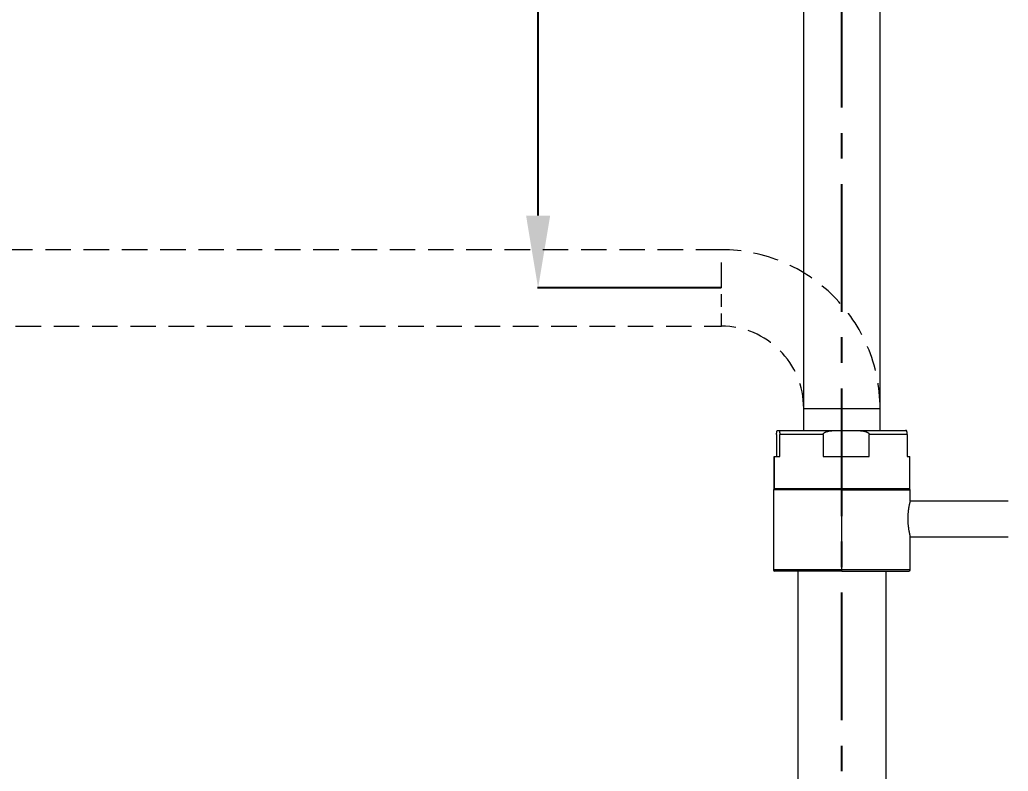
# Model space of a CAD drawing. Header units: millimetres. Extents: x 2433 to 4809, y -10272 to -6912.
# Drawn here: x 4131.4 to 4377.5, y -8267.4 to -8080.5 of the extents above; entities that cross this region are included whole.
import ezdxf

# ---------------------------------------------------------------- set-up
doc = ezdxf.new("R2010")
doc.units = ezdxf.units.MM
for name, pattern in [('CENTERX2', [101.6, 63.5, -12.7, 12.7, -12.7]), ('HIDDEN', [9.525, 6.35, -3.175]), ('HIDDEN2', [4.7625, 3.175, -1.5875])]:
    doc.linetypes.add(name, pattern=pattern)
doc.layers.add('CENTER', color=1, linetype='CENTERX2')
doc.layers.add('DIM', color=3, linetype='Continuous', lineweight=13)
doc.layers.add('HIDDEN', color=252, linetype='HIDDEN2', lineweight=13)
doc.styles.add('ARIAL', font='arial.ttf')
doc.dimstyles.get("Standard").update_dxf_attribs({"dimtxt": 15, "dimasz": 15, "dimexe": 0.18, "dimexo": 0.0625, "dimgap": 4, "dimtad": 0, "dimtih": 1, "dimtoh": 1, "dimdec": 1, "dimdsep": 46, "dimtxsty": 'ARIAL', "dimcen": 0, "dimclrd": 3, "dimclre": 3, "dimclrt": 3, "dimadec": 0, "dimazin": 0, "dimtfac": 1, "dimtdec": 1, "dimtofl": 0, "dimtmove": 0, "dimatfit": 3, "dimfxl": 1, "dimtolj": 1, "dimtzin": 0, "dimarcsym": 0})

# ---------------------------------------------------------------- blocks, each defined once
blk = doc.blocks.new('*D40')
at = {"layer": 'Defpoints', "color": 0, "transparency": 16777216}
for p in [(4260.45, -7906.69), (4306.07, -7906.69), (4306.07, -8147.19)]:
    blk.add_point(p, dxfattribs=at)
at = {"layer": 'DIM', "color": 3, "lineweight": -2, "transparency": 16777216}
for p, q in [((4306.01, -7906.69), (4260.27, -7906.69)), ((4260.45, -7924.69), (4260.45, -7997.3)), ((4260.45, -8129.19), (4260.45, -8056.57)), ((4306.01, -8147.19), (4260.27, -8147.19))]:
    blk.add_line(p, q, dxfattribs=at)
at = {"layer": 'DIM', "color": 3, "transparency": 16777216}
for points in [[(4257.45, -7924.69), (4263.45, -7924.69), (4260.45, -7906.69)], [(4257.45, -8129.19), (4263.45, -8129.19), (4260.45, -8147.19)]]:
    blk.add_solid(points, dxfattribs=at)
at = {"layer": 'DIM', "color": 3, "transparency": 16777216, "insert": (4260.45, -8026.94), "char_height": 18, "attachment_point": 5, "style": 'ARIAL'}
blk.add_mtext('\\A1;{\\fGulim|b0|i0|c129|p50;작동거리\\P250}', dxfattribs=at)

msp = doc.modelspace()

# ---------------------------------------------------------------- linework, layer by layer
at = {"linetype": 'Continuous', "lineweight": 18, "extrusion": (-1, -2.22045e-16, 0)}
for p, q in [((4326.57, -8182.62), (4326.57, -7936.69)), ((4345.57, -8177.19), (4345.57, -7936.69)), ((4345.57, -8182.62), (4345.57, -8177.19)), ((4319.82, -8183.62), (4319.82, -8189.12)), ((4320.21, -8182.62), (4320.17, -8182.62)), ((4320.21, -8182.62), (4337.14, -8182.62)), ((4320.59, -8189.12), (4320.59, -8183.62)), ((4331.43, -8183.62), (4331.43, -8189.12)), ((4337.14, -8182.62), (4351.97, -8182.62)), ((4342.86, -8189.12), (4342.86, -8183.62)), ((4352.32, -8183.62), (4352.32, -8189.12)), ((4319.21, -8189.12), (4319.17, -8189.12)), ((4319.17, -8189.12), (4319.17, -8197.12)), ((4319.21, -8189.12), (4320.59, -8189.12)), ((4331.43, -8189.12), (4342.86, -8189.12)), ((4352.32, -8189.12), (4352.97, -8189.12)), ((4352.97, -8197.12), (4352.97, -8189.12)), ((4319.07, -8197.42), (4319.07, -8217.32)), ((4319.21, -8197.12), (4319.17, -8197.12)), ((4319.21, -8197.12), (4352.97, -8197.12)), ((4353.07, -8200.12), (4353.07, -8197.42)), ((4353.07, -8200.12), (4377.47, -8200.12)), ((4353.07, -8209.12), (4377.47, -8209.12)), ((4353.07, -8217.32), (4353.07, -8209.12)), ((4336.07, -8217.62), (4319.37, -8217.62)), ((4325.07, -8217.62), (4325.07, -8420.96)), ((4336.07, -8217.62), (4352.77, -8217.62)), ((4347.07, -8497.95), (4347.07, -8217.62))]:
    msp.add_line(p, q, dxfattribs=at)
at = {"linetype": 'Continuous', "lineweight": 13, "extrusion": (-1, -2.22045e-16, 0)}
for p, q in [((4326.57, -8177.19), (4345.57, -8177.19)), ((4331.43, -8183.62), (4320.59, -8183.62)), ((4352.32, -8183.62), (4342.86, -8183.62)), ((4319.21, -8197.12), (4319.21, -8189.12)), ((4336.07, -8197.42), (4319.07, -8197.42)), ((4336.07, -8197.42), (4336.07, -8197.12)), ((4336.07, -8217.32), (4336.07, -8197.42)), ((4336.07, -8197.42), (4353.07, -8197.42)), ((4336.07, -8217.32), (4319.07, -8217.32)), ((4353.07, -8217.32), (4336.07, -8217.32)), ((4336.07, -8217.62), (4336.07, -8217.32))]:
    msp.add_line(p, q, dxfattribs=at)
at = {"linetype": 'Continuous', "lineweight": 18}
for centre, start, end in [((4319.37, -8197.42), 90, 180), ((4352.77, -8197.42), 0, 90), ((4319.37, -8217.32), 180, 270), ((4352.77, -8217.32), 270, 0)]:
    msp.add_arc(centre, 0.3, start, end, dxfattribs=at)
for points, knots in [([(4319.82, -8183.62), (4319.82, -8183.58), (4319.82, -8183.55), (4319.83, -8183.51), (4319.83, -8183.51), (4319.83, -8183.49), (4319.83, -8183.48), (4319.83, -8183.46), (4319.83, -8183.45), (4319.83, -8183.4), (4319.83, -8183.38), (4319.83, -8183.33), (4319.83, -8183.31), (4319.84, -8183.26), (4319.84, -8183.24), (4319.84, -8183.21), (4319.84, -8183.2), (4319.84, -8183.18), (4319.85, -8183.18), (4319.85, -8183.13), (4319.85, -8183.1), (4319.86, -8183.05), (4319.87, -8183.02), (4319.87, -8182.98), (4319.88, -8182.96), (4319.89, -8182.92), (4319.89, -8182.9), (4319.9, -8182.87), (4319.9, -8182.85), (4319.91, -8182.81), (4319.92, -8182.79), (4319.94, -8182.75), (4319.95, -8182.73), (4319.96, -8182.7), (4319.97, -8182.69), (4319.99, -8182.67), (4320, -8182.66), (4320.01, -8182.65), (4320.02, -8182.64), (4320.04, -8182.64), (4320.05, -8182.63), (4320.07, -8182.62), (4320.09, -8182.62), (4320.12, -8182.62), (4320.16, -8182.62), (4320.19, -8182.62), (4320.21, -8182.62)], [0, 0, 0, 0, 0.015625, 0.015625, 0.019531, 0.019531, 0.023438, 0.023438, 0.03125, 0.03125, 0.046875, 0.046875, 0.0625, 0.0625, 0.078125, 0.078125, 0.085938, 0.085938, 0.09375, 0.09375, 0.125, 0.125, 0.15625, 0.15625, 0.1875, 0.1875, 0.21875, 0.21875, 0.25, 0.25, 0.3125, 0.3125, 0.375, 0.375, 0.4375, 0.4375, 0.5, 0.5, 0.5625, 0.5625, 0.625, 0.625, 0.75, 0.75, 0.875, 1, 1, 1, 1]), ([(4320.21, -8182.62), (4320.23, -8182.62), (4320.26, -8182.62), (4320.29, -8182.62), (4320.33, -8182.62), (4320.34, -8182.62), (4320.38, -8182.63), (4320.4, -8182.64), (4320.42, -8182.66), (4320.43, -8182.67), (4320.45, -8182.69), (4320.45, -8182.71), (4320.47, -8182.73), (4320.47, -8182.73), (4320.48, -8182.75), (4320.48, -8182.76), (4320.5, -8182.79), (4320.5, -8182.81), (4320.52, -8182.86), (4320.52, -8182.87), (4320.53, -8182.9), (4320.53, -8182.92), (4320.54, -8182.96), (4320.55, -8182.98), (4320.55, -8183.02), (4320.56, -8183.05), (4320.57, -8183.11), (4320.57, -8183.14), (4320.57, -8183.19), (4320.58, -8183.21), (4320.58, -8183.24), (4320.58, -8183.26), (4320.58, -8183.31), (4320.59, -8183.33), (4320.59, -8183.37), (4320.59, -8183.38), (4320.59, -8183.41), (4320.59, -8183.43), (4320.59, -8183.46), (4320.59, -8183.49), (4320.59, -8183.51), (4320.59, -8183.55), (4320.59, -8183.58), (4320.59, -8183.62)], [0, 0, 0, 0, 0.125, 0.25, 0.25, 0.375, 0.375, 0.5, 0.5, 0.5625, 0.5625, 0.625, 0.625, 0.65625, 0.65625, 0.6875, 0.6875, 0.75, 0.75, 0.78125, 0.78125, 0.8125, 0.8125, 0.84375, 0.84375, 0.875, 0.875, 0.90625, 0.90625, 0.921875, 0.921875, 0.9375, 0.9375, 0.953125, 0.953125, 0.960938, 0.960938, 0.96875, 0.976563, 0.976563, 0.984375, 0.984375, 1, 1, 1, 1]), ([(4331.43, -8183.62), (4331.43, -8183.58), (4331.43, -8183.55), (4331.44, -8183.51), (4331.44, -8183.51), (4331.45, -8183.49), (4331.45, -8183.48), (4331.46, -8183.46), (4331.47, -8183.45), (4331.49, -8183.4), (4331.51, -8183.38), (4331.55, -8183.33), (4331.57, -8183.31), (4331.62, -8183.26), (4331.64, -8183.24), (4331.68, -8183.21), (4331.7, -8183.2), (4331.72, -8183.18), (4331.73, -8183.18), (4331.8, -8183.13), (4331.86, -8183.1), (4331.97, -8183.05), (4332.03, -8183.02), (4332.15, -8182.98), (4332.21, -8182.96), (4332.33, -8182.92), (4332.39, -8182.9), (4332.51, -8182.87), (4332.57, -8182.85), (4332.76, -8182.81), (4332.88, -8182.79), (4333.13, -8182.75), (4333.25, -8182.73), (4333.5, -8182.7), (4333.62, -8182.69), (4333.87, -8182.67), (4334, -8182.66), (4334.25, -8182.65), (4334.38, -8182.64), (4334.63, -8182.64), (4334.75, -8182.63), (4335.13, -8182.62), (4335.38, -8182.62), (4335.88, -8182.62), (4336.39, -8182.62), (4336.89, -8182.62), (4337.14, -8182.62)], [0, 0, 0, 0, 0.015625, 0.015625, 0.019531, 0.019531, 0.023437, 0.023437, 0.03125, 0.03125, 0.046875, 0.046875, 0.0625, 0.0625, 0.078125, 0.078125, 0.085938, 0.085938, 0.09375, 0.09375, 0.125, 0.125, 0.15625, 0.15625, 0.1875, 0.1875, 0.21875, 0.21875, 0.25, 0.25, 0.3125, 0.3125, 0.375, 0.375, 0.4375, 0.4375, 0.5, 0.5, 0.5625, 0.5625, 0.625, 0.625, 0.75, 0.75, 0.875, 1, 1, 1, 1]), ([(4337.14, -8182.62), (4337.39, -8182.62), (4337.9, -8182.62), (4338.4, -8182.62), (4338.9, -8182.62), (4339.16, -8182.62), (4339.66, -8182.63), (4339.91, -8182.64), (4340.29, -8182.66), (4340.41, -8182.67), (4340.66, -8182.69), (4340.79, -8182.71), (4340.98, -8182.73), (4341.04, -8182.73), (4341.16, -8182.75), (4341.23, -8182.76), (4341.41, -8182.79), (4341.54, -8182.81), (4341.72, -8182.86), (4341.78, -8182.87), (4341.9, -8182.9), (4341.96, -8182.92), (4342.08, -8182.96), (4342.14, -8182.98), (4342.26, -8183.02), (4342.32, -8183.05), (4342.43, -8183.11), (4342.49, -8183.14), (4342.57, -8183.19), (4342.59, -8183.21), (4342.64, -8183.24), (4342.67, -8183.26), (4342.71, -8183.31), (4342.73, -8183.33), (4342.76, -8183.37), (4342.77, -8183.38), (4342.79, -8183.41), (4342.81, -8183.43), (4342.82, -8183.46), (4342.83, -8183.49), (4342.84, -8183.51), (4342.85, -8183.55), (4342.86, -8183.58), (4342.86, -8183.62)], [0, 0, 0, 0, 0.125, 0.25, 0.25, 0.375, 0.375, 0.5, 0.5, 0.5625, 0.5625, 0.625, 0.625, 0.65625, 0.65625, 0.6875, 0.6875, 0.75, 0.75, 0.78125, 0.78125, 0.8125, 0.8125, 0.84375, 0.84375, 0.875, 0.875, 0.90625, 0.90625, 0.921875, 0.921875, 0.9375, 0.9375, 0.953125, 0.953125, 0.960937, 0.960937, 0.96875, 0.976562, 0.976562, 0.984375, 0.984375, 1, 1, 1, 1]), ([(4352.32, -8183.62), (4352.32, -8183.58), (4352.32, -8183.55), (4352.32, -8183.51), (4352.32, -8183.51), (4352.32, -8183.49), (4352.32, -8183.48), (4352.32, -8183.46), (4352.32, -8183.45), (4352.32, -8183.4), (4352.32, -8183.38), (4352.31, -8183.33), (4352.31, -8183.31), (4352.31, -8183.26), (4352.31, -8183.24), (4352.3, -8183.21), (4352.3, -8183.2), (4352.3, -8183.18), (4352.3, -8183.18), (4352.3, -8183.13), (4352.29, -8183.1), (4352.29, -8183.05), (4352.28, -8183.02), (4352.27, -8182.98), (4352.27, -8182.96), (4352.26, -8182.92), (4352.26, -8182.9), (4352.25, -8182.87), (4352.24, -8182.85), (4352.23, -8182.81), (4352.22, -8182.79), (4352.21, -8182.75), (4352.2, -8182.73), (4352.18, -8182.7), (4352.17, -8182.69), (4352.16, -8182.67), (4352.15, -8182.66), (4352.13, -8182.65), (4352.12, -8182.64), (4352.11, -8182.64), (4352.1, -8182.63), (4352.07, -8182.62), (4352.06, -8182.62), (4352.02, -8182.62), (4351.99, -8182.62), (4351.95, -8182.62), (4351.94, -8182.62)], [0, 0, 0, 0, 0.015625, 0.015625, 0.019531, 0.019531, 0.023438, 0.023438, 0.03125, 0.03125, 0.046875, 0.046875, 0.0625, 0.0625, 0.078125, 0.078125, 0.085938, 0.085938, 0.09375, 0.09375, 0.125, 0.125, 0.15625, 0.15625, 0.1875, 0.1875, 0.21875, 0.21875, 0.25, 0.25, 0.3125, 0.3125, 0.375, 0.375, 0.4375, 0.4375, 0.5, 0.5, 0.5625, 0.5625, 0.625, 0.625, 0.75, 0.75, 0.875, 1, 1, 1, 1]), ([(4353.07, -8200.12), (4353.07, -8200.12), (4353.07, -8200.12), (4353.06, -8200.15), (4353.05, -8200.2), (4353.03, -8200.27), (4353.02, -8200.32), (4353.02, -8200.33), (4353.01, -8200.36), (4353.01, -8200.37), (4353, -8200.41), (4352.99, -8200.43), (4352.97, -8200.52), (4352.96, -8200.58), (4352.92, -8200.72), (4352.91, -8200.79), (4352.88, -8200.92), (4352.87, -8200.96), (4352.86, -8201.02), (4352.85, -8201.05), (4352.84, -8201.09), (4352.84, -8201.12), (4352.81, -8201.23), (4352.79, -8201.33), (4352.75, -8201.54), (4352.73, -8201.65), (4352.69, -8201.87), (4352.68, -8201.99), (4352.65, -8202.14), (4352.65, -8202.17), (4352.64, -8202.24), (4352.63, -8202.33), (4352.61, -8202.43), (4352.59, -8202.62), (4352.56, -8202.88), (4352.53, -8203.16), (4352.51, -8203.37), (4352.51, -8203.44), (4352.5, -8203.55), (4352.5, -8203.59), (4352.49, -8203.66), (4352.49, -8203.7), (4352.48, -8203.88), (4352.47, -8204.17), (4352.47, -8204.46), (4352.47, -8204.76), (4352.47, -8204.91), (4352.47, -8205.13), (4352.48, -8205.2), (4352.48, -8205.35), (4352.49, -8205.42), (4352.5, -8205.64), (4352.52, -8205.93), (4352.54, -8206.2), (4352.56, -8206.37), (4352.56, -8206.41), (4352.57, -8206.47), (4352.58, -8206.51), (4352.59, -8206.61), (4352.6, -8206.67), (4352.62, -8206.87), (4352.64, -8206.99), (4352.67, -8207.24), (4352.69, -8207.36), (4352.72, -8207.53), (4352.73, -8207.58), (4352.75, -8207.66), (4352.75, -8207.69), (4352.76, -8207.74), (4352.77, -8207.77), (4352.79, -8207.9), (4352.81, -8208), (4352.85, -8208.18), (4352.87, -8208.27), (4352.91, -8208.43), (4352.92, -8208.51), (4352.94, -8208.6), (4352.95, -8208.62), (4352.96, -8208.65), (4352.97, -8208.7), (4352.98, -8208.74), (4353, -8208.83), (4353.02, -8208.93), (4353.04, -8209), (4353.05, -8209.04), (4353.06, -8209.06), (4353.06, -8209.07), (4353.06, -8209.08), (4353.07, -8209.09), (4353.07, -8209.09), (4353.07, -8209.11), (4353.07, -8209.12), (4353.07, -8209.12)], [0, 0, 0, 0, 0.03125, 0.03125, 0.0625, 0.09375, 0.09375, 0.101563, 0.101563, 0.109375, 0.109375, 0.125, 0.125, 0.15625, 0.15625, 0.1875, 0.1875, 0.203125, 0.203125, 0.210938, 0.210938, 0.21875, 0.21875, 0.25, 0.25, 0.28125, 0.28125, 0.3125, 0.3125, 0.320313, 0.320313, 0.328125, 0.34375, 0.34375, 0.375, 0.40625, 0.40625, 0.421875, 0.421875, 0.429688, 0.429688, 0.4375, 0.4375, 0.46875, 0.5, 0.5, 0.53125, 0.53125, 0.546875, 0.546875, 0.5625, 0.5625, 0.59375, 0.625, 0.625, 0.632813, 0.632813, 0.640625, 0.640625, 0.65625, 0.65625, 0.6875, 0.6875, 0.71875, 0.71875, 0.734375, 0.734375, 0.742188, 0.742188, 0.75, 0.75, 0.78125, 0.78125, 0.8125, 0.8125, 0.84375, 0.84375, 0.851563, 0.851563, 0.859375, 0.875, 0.875, 0.90625, 0.9375, 0.9375, 0.953125, 0.953125, 0.960938, 0.960938, 0.96875, 0.96875, 1, 1, 1, 1])]:
    msp.add_open_spline(points, degree=3, knots=knots, dxfattribs=at)
at = {"layer": 'CENTER', "ltscale": 0.5}
msp.add_line((4336.07, -9118.32), (4336.07, -7876.88), dxfattribs=at)
at = {"layer": 'HIDDEN', "linetype": 'HIDDEN', "lineweight": 18, "extrusion": (-1, -2.22045e-16, 0)}
for p, q in [((4306.07, -8137.69), (4016.07, -8137.69)), ((4306.07, -8147.19), (4306.07, -8137.69)), ((4016.07, -8156.69), (4306.07, -8156.69))]:
    msp.add_line(p, q, dxfattribs=at)
at = {"layer": 'HIDDEN', "linetype": 'HIDDEN2', "lineweight": 18, "extrusion": (-1, -2.22045e-16, 0)}
for p, q in [((4306.07, -8156.69), (4306.07, -8147.19)), ((4326.57, -8182.62), (4326.57, -8177.19))]:
    msp.add_line(p, q, dxfattribs=at)
at = {"layer": 'HIDDEN', "linetype": 'HIDDEN', "lineweight": 18}
for radius in [39.5, 20.5]:
    msp.add_arc((4306.07, -8177.19), radius, 0, 90, dxfattribs=at)

# ---------------------------------------------------------------- dimensions: what is measured, and where the dimension line sits
at = {"layer": 'DIM', "color": 3}
dim = msp.add_linear_dim(base=(4260.45, -7906.69), p1=(4306.07, -8147.19), p2=(4306.07, -7906.69), angle=90, text='{\\fGulim|b0|i0|c129|p50;작동거리\\P250}', dimstyle='Standard', override={"dimtxt": 18, "dimasz": 18, "dimgap": 5}, dxfattribs=at)
dim.commit()
dim.dimension.update_dxf_attribs({"geometry": '*D40', "text_midpoint": (4260.45, -8026.94), "dimtype": 160})

doc.saveas('drawing.dxf')
